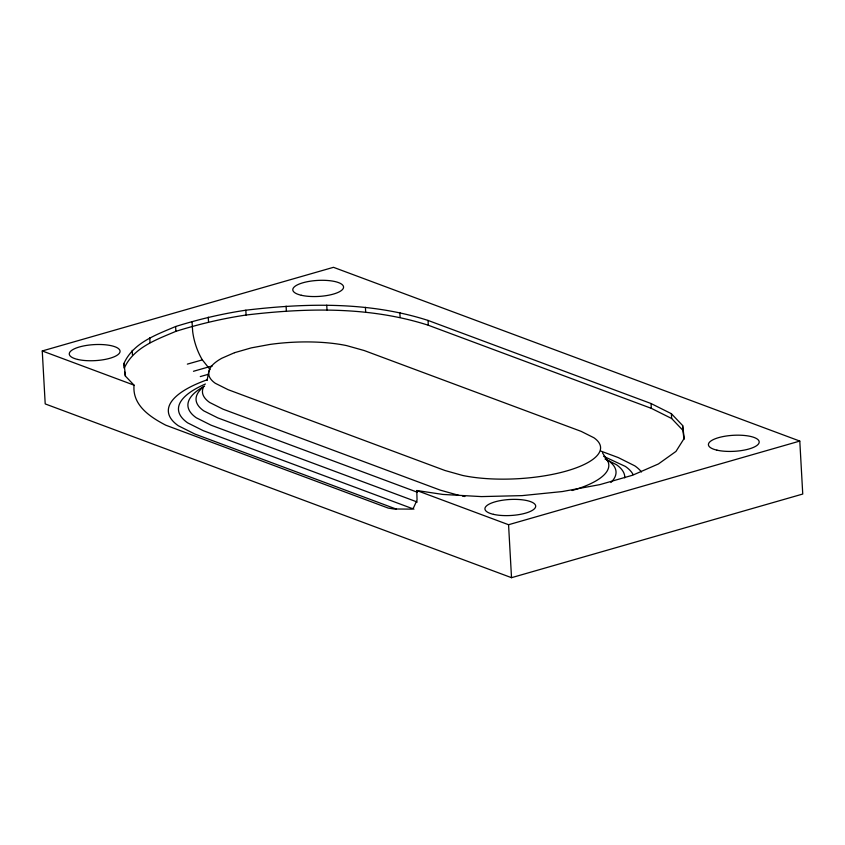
<?xml version="1.0" encoding="UTF-8"?>
<svg xmlns="http://www.w3.org/2000/svg" width="845" height="845" viewBox="0 0 845 845"><rect width="100%" height="100%" fill="white"/><g stroke="black" fill="none" stroke-linecap="round" stroke-linejoin="round"><path stroke-width="1.27" d="M207.036 380.461L208.968 371.008M123.972 363.403C133.246 342.669 156.23 334.81 175.612 326.519C198.617 319.347 221.971 313.748 245.821 310.21C306.365 303.006 369.371 301.549 428.035 320.424L651.051 403.53L671.374 413.701L682.644 425.542L684.207 438.354L675.968 451.42L658.413 463.958L632.556 475.239L599.908 484.618L562.347 491.547L522.083 495.624L481.428 496.596L442.769 494.431L416.775 490.512L417.05 500.071L413.458 507.929L411.821 509.134L393.749 508.975L388.225 508.088L165.81 425.215C150.125 417.05 132.2 405.262 134.038 385.162L125.525 376.215L123.972 363.403L124.236 368.209C133.521 347.485 156.494 339.627 175.887 331.335C198.881 324.153 222.246 318.565 246.096 315.027C306.629 307.823 369.635 306.365 428.299 325.24L651.315 408.346L671.648 418.507L682.918 430.348L684.006 439.326M212.38 365.885L193.473 371.282M42.25 350.96L333.479 267.316L799.793 441.079L802.75 494.04L511.521 577.684L45.207 403.921L42.25 350.96L134.038 385.162M416.775 490.512L508.563 524.724L799.793 441.079M187.347 364.132L202.346 359.885L210.13 369.656M200.286 376.585L208.683 374.208M459.025 495.402L440.509 490.216L223.059 409.191L209.718 402.505A91.799 28.973 -3.2 0 1 203.497 387.126M600.996 451.145L618.297 457.589L634.806 465.849A126.919 40.064 -3.2 0 1 641.471 471.964M603.605 456.321L625.353 466.419A116.705 36.842 -3.2 0 1 633.116 474.573M417.272 492.212L217.809 417.895L203.846 410.902A98.622 31.128 -3.2 0 1 203.687 386.714M417.293 502.036L211.092 425.204L196.378 417.831A107.083 33.8 -3.2 0 1 204.564 386.07M413.923 509.176L203.307 430.696L187.727 422.901A116.599 36.8 -3.2 0 1 205.43 384.021M396.337 509.112L194.899 434.055L178.401 425.795A126.834 40.032 -3.2 0 1 207.363 379.732M604.988 458.951L616.311 464.613A107.083 33.8 -3.2 0 1 624.782 477.858M602.464 452.804L607.65 460.884M124.701 372.064L125.176 375.909M682.644 425.542L682.918 430.348M671.374 413.701L671.648 418.507M651.051 403.53L651.315 408.346M508.563 524.724L511.521 577.684M428.035 320.424L428.299 325.24M399.833 312.513L400.107 317.329M365.41 307.326L365.674 312.143M326.74 305.161L327.015 309.967M286.096 306.143L286.36 310.949M245.821 310.21L246.096 315.027M208.271 317.139L208.535 321.956M192.037 321.861L192.671 331.546A42.356 23.259 74.2 0 0 202.346 359.885M175.612 326.519L175.887 331.335M149.755 337.799L150.03 342.616M132.2 350.337L132.475 355.153M605.664 458.053A91.799 28.973 -3.2 0 1 572.065 490.512M464.908 496.511A91.799 28.973 -3.2 0 1 462.5 496.089M608.22 460.557A98.622 31.128 -3.2 0 1 610.903 482.516M234.54 352.692L221.834 358.238A84.563 26.691 -3.2 0 0 215.369 383.324L228.065 389.672L444.988 470.507L462.606 475.45A84.563 26.691 -3.2 0 0 566.731 470.94A84.563 26.691 -3.2 0 0 593.887 437.742L581.191 431.383L364.269 350.559L346.651 345.616A84.563 26.691 -3.2 0 0 269.787 344.464L251.335 347.865L234.54 352.692M77.814 359.474A25.413 8.017 -3.2 0 0 119.536 352.988A25.413 8.017 -3.2 0 0 86.697 345.394A25.413 8.017 -3.2 0 0 77.814 359.474M493.448 514.341A25.413 8.017 -3.2 0 0 535.17 507.866A25.413 8.017 -3.2 0 0 502.321 500.272A25.413 8.017 -3.2 0 0 493.448 514.341M716.94 450.153A25.413 8.017 -3.2 0 0 758.662 443.678A25.413 8.017 -3.2 0 0 725.823 436.083A25.413 8.017 -3.2 0 0 716.94 450.153M301.316 295.275A25.413 8.017 -3.2 0 0 343.038 288.8A25.413 8.017 -3.2 0 0 310.189 281.205A25.413 8.017 -3.2 0 0 301.316 295.275"/></g></svg>
